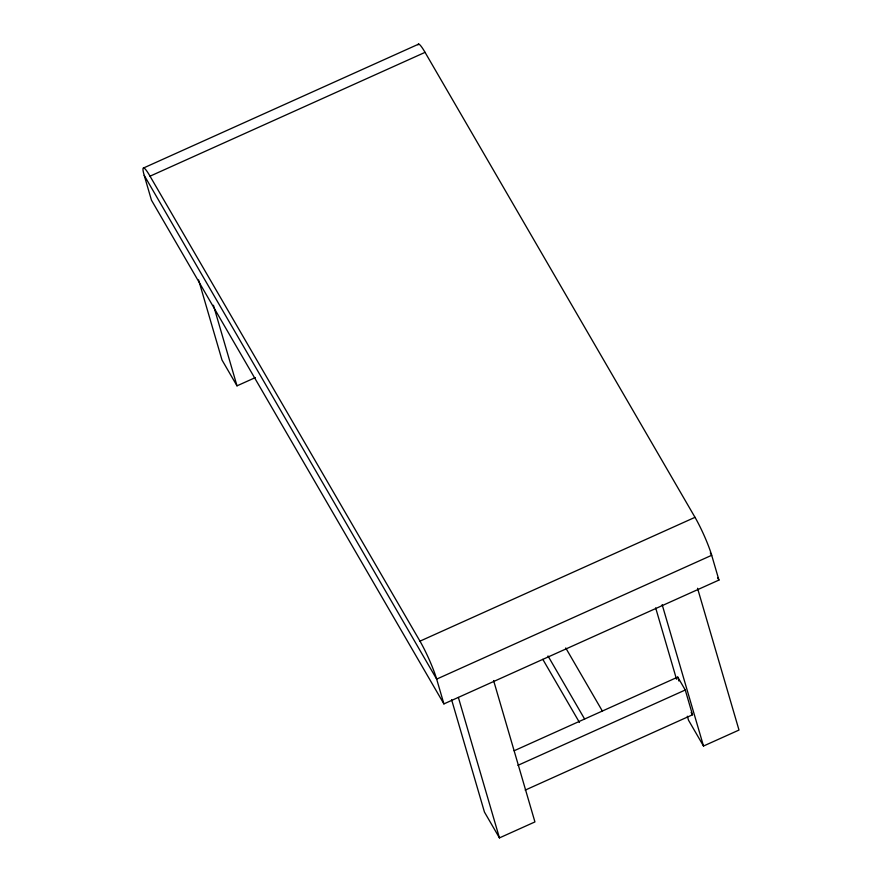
<?xml version="1.0" encoding="UTF-8"?>
<svg xmlns="http://www.w3.org/2000/svg" width="882" height="882" viewBox="0 0 882 882"><rect width="100%" height="100%" fill="white"/><g stroke="black" fill="none" stroke-linecap="round" stroke-linejoin="round"><path stroke-width="1.32" d="M143.667 167.933L418.696 44.1M150.028 176.18L425.058 52.358L695.005 517.326A29.404 3.528 65.8 0 1 711.697 555.285L718.94 580.069L443.911 703.902L151.461 200.181L144.218 175.397A29.404 3.528 65.8 0 1 150.028 176.18L419.975 641.159A29.404 3.528 65.8 0 1 436.656 679.118L443.911 703.902M198.593 279.936L221.999 360.01L237.004 385.842L255.361 377.584M419.975 641.159L695.005 517.326M514.14 750.758L677.762 677.089L685.259 690L692.513 714.784L525.187 790.118M517.943 765.333L685.259 690M451.617 699.768L484.45 812.068L499.444 837.9L534.933 821.925L493.6 680.551M687.354 716.228L688.511 720.197L703.505 746.029L738.995 730.053L697.541 588.272M710.308 552.904L711.697 555.285L436.656 679.118L144.218 175.397M717.562 577.688L718.94 580.069M691.146 712.436L692.513 714.784M565.737 647.961L602.351 711.035M547.987 655.954L584.612 719.028M542.794 659.317L579.419 722.391M662.162 604.655L703.505 746.029M677.762 677.089L678.908 681.003M655.668 607.896L676.527 679.239M458.375 697.442L499.444 837.9M213.433 305.249L237.004 385.842M418.035 44.872A29.404 3.528 65.8 0 1 425.058 52.358"/></g></svg>
